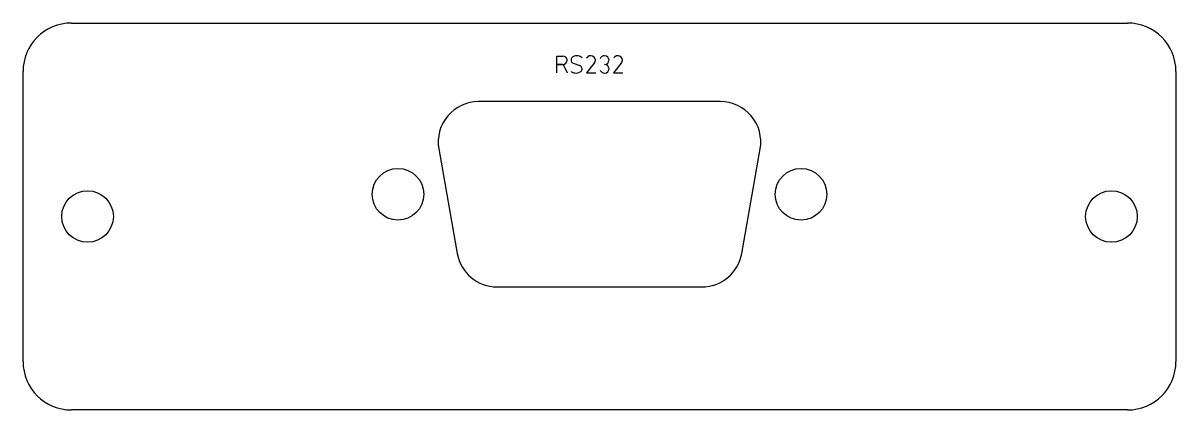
# Model space of a CAD drawing. Header units: millimetres. Extents: x 0 to 71.5, y 0 to 24.
import ezdxf

# ---------------------------------------------------------------- set-up
doc = ezdxf.new("R2010")
doc.units = ezdxf.units.MM
doc.layers.add('Gravur', color=7, linetype='CONTINUOUS')
doc.layers.add('Kontur', color=7, linetype='CONTINUOUS')

msp = doc.modelspace()

# ---------------------------------------------------------------- linework, layer by layer
at = {"layer": 'Gravur', "color": 7, "linetype": 'CONTINUOUS'}
for p, q in [((33.102, 20.915), (33.102, 21.95)), ((33.102, 21.95), (33.4815, 21.95)), ((34.1255, 21.5015), (34.528, 21.3635)), ((35.425, 21.5015), (34.942, 20.915)), ((34.9535, 21.8465), (35.0225, 21.904)), ((37.104, 21.5015), (36.621, 20.915)), ((36.6325, 21.8465), (36.7015, 21.904)), ((33.4815, 21.4325), (33.102, 21.4325)), ((33.102, 21.4325), (33.5045, 21.4325)), ((33.5045, 21.4325), (33.7345, 20.915)), ((34.942, 20.915), (35.517, 20.915)), ((36.621, 20.915), (37.196, 20.915))]:
    msp.add_line(p, q, dxfattribs=at)
for centre, radius, start, end in [((33.4815, 21.69125), 0.25875, -90, 90), ((34.19293, 21.70081), 0.2104, 144.32844, 251.30934), ((34.27162, 21.64424), 0.30731, 106.75938, 144.31597), ((34.36646, 21.31542), 0.64952, 77.68434, 106.40648), ((34.44731, 21.68329), 0.27288, 36.73449, 77.79505), ((35.20894, 21.68794), 0.28538, -40.79241, 130.79241), ((36.07097, 21.67104), 0.30197, 90.37438, 157.00576), ((36.069, 21.70275), 0.27025, -90, 90), ((36.88794, 21.68794), 0.28538, -40.79241, 130.79241), ((34.20619, 21.18171), 0.27288, 216.73449, 257.79505), ((34.28704, 21.54958), 0.64952, 257.68434, 286.40648), ((34.38188, 21.22076), 0.30731, 286.75938, 324.31597), ((34.46057, 21.16419), 0.2104, -35.67156, 71.30934), ((36.07057, 21.21176), 0.31977, 209.76844, 269.71869), ((36.069, 21.16225), 0.27025, -90, 90)]:
    msp.add_arc(centre, radius, start, end, dxfattribs=at)
at = {"layer": 'Kontur', "color": 7, "linetype": 'CONTINUOUS'}
for p, q in [((3, 24), (68.5, 24)), ((0, 3), (0, 21)), ((71.5, 21), (71.5, 3)), ((43.251, 19.13), (28.249, 19.13)), ((25.787, 16.197), (26.933, 9.696)), ((44.567, 9.696), (45.713, 16.197)), ((29.394, 7.63), (42.106, 7.63)), ((68.5, 0), (3, 0))]:
    msp.add_line(p, q, dxfattribs=at)
for centre in [(23.25, 13.38), (48.25, 13.38), (4, 12), (67.5, 12)]:
    msp.add_circle(centre, 1.6, dxfattribs=at)
for centre, radius, start, end in [((3, 21), 3, 90, 180), ((68.5, 21), 3, 0, 90), ((28.24922, 16.63), 2.5, 90.00497, 189.97393), ((43.25078, 16.63), 2.5, 350.02607, 449.99503), ((29.39504, 10.13), 2.5, 189.99719, 269.97615), ((42.10496, 10.13), 2.5, 270.02385, 350.00281), ((3, 3), 3, 180, 270), ((68.5, 3), 3, 270, 360)]:
    msp.add_arc(centre, radius, start, end, dxfattribs=at)

doc.saveas('drawing.dxf')
